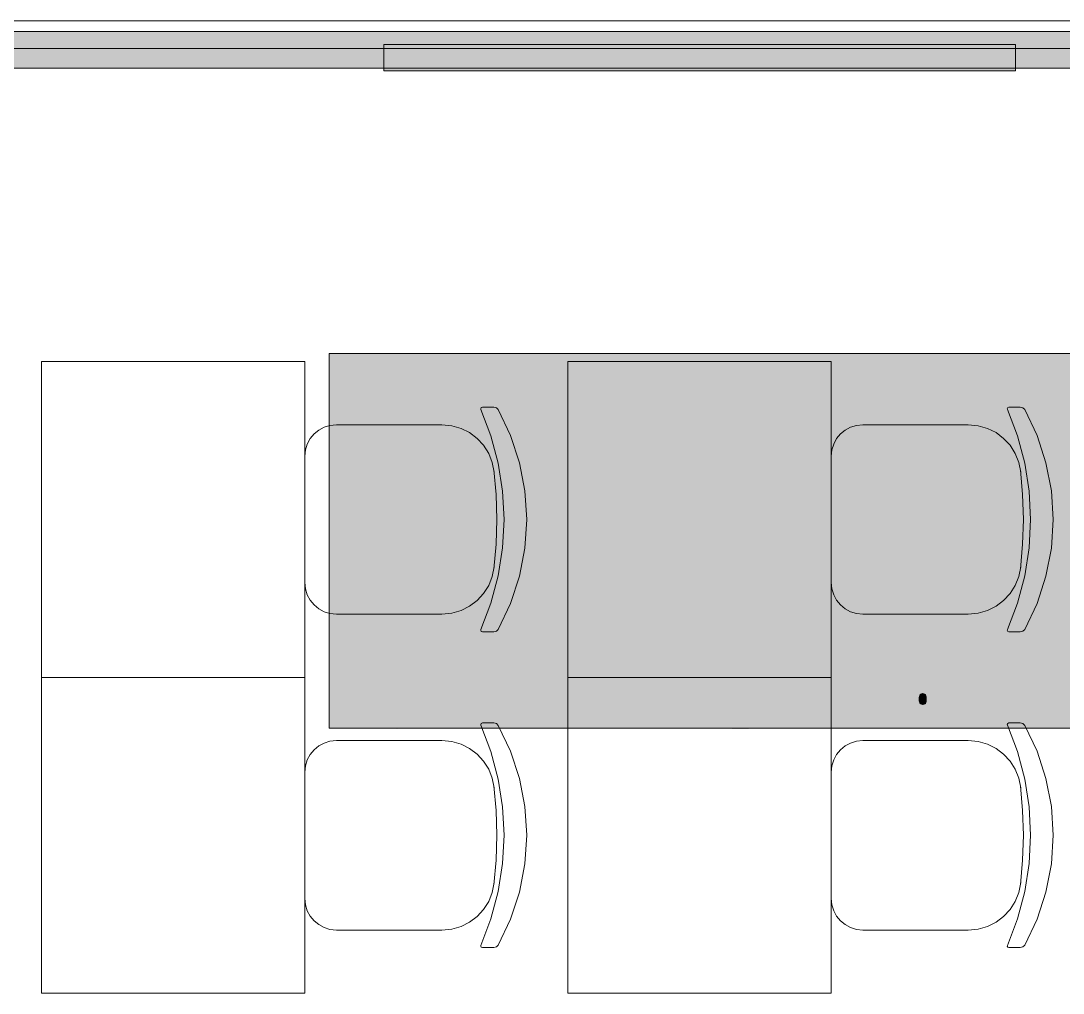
# Model space of a CAD drawing. Header units: millimetres. Extents: x 0 to 1189, y 0 to 841.
# Drawn here: x 498.39 to 518.18, y 352.92 to 371.4 of the extents above; entities that cross this region are included whole.
import ezdxf

# ---------------------------------------------------------------- set-up
doc = ezdxf.new("R2010")
doc.units = ezdxf.units.MM

msp = doc.modelspace()

# ---------------------------------------------------------------- hatches: boundary and pattern name
at = {"true_color": 0xf1d696}
h = msp.add_hatch(color=41, dxfattribs=at)
h.dxf.hatch_style = 2
h.paths.add_polyline_path([(465.358711, 370.498337), (465.358711, 371.198338), (542.546829, 371.198338), (542.546829, 370.498337)])
at = {"true_color": 0x999999}
h = msp.add_hatch(color=253, dxfattribs=at)
h.dxf.hatch_style = 2
h.paths.add_polyline_path([(517.27879, 370.948337), (517.27879, 370.448337), (505.278772, 370.448337), (505.278772, 370.948337)])
at = {"true_color": 0xffffff}
h = msp.add_hatch(color=7, dxfattribs=at)
h.dxf.hatch_style = 2
h.paths.add_polyline_path([(504.24177, 365.075328), (535.785819, 365.075328), (535.785819, 357.957318), (504.24177, 357.957318)])
at = {"true_color": 0x0077b0}
h = msp.add_hatch(color=144, dxfattribs=at)
h.paths.add_polyline_path([(516.623336, 362.099445), (516.623336, 360.888425), (516.593846, 360.731742), (516.504825, 360.600691), (516.374118, 360.513254), (516.219847, 360.484935), (516.016999, 360.484935), (515.860661, 360.513254), (515.732021, 360.600691), (515.643, 360.731742), (515.61351, 360.888425), (515.61351, 361.492557), (515.643, 361.64924), (515.732021, 361.780291), (515.861694, 361.866694), (516.016999, 361.896047), (516.420489, 361.896047), (516.420489, 362.099445), (516.405951, 362.17758), (516.363714, 362.243312), (516.298395, 362.285067), (516.219847, 362.299536), (515.915024, 362.299536), (515.841506, 362.32503), (515.816357, 362.40096), (515.841506, 362.477372), (515.915024, 362.502935), (516.219847, 362.502935), (516.376185, 362.473238), (516.504825, 362.384423), (516.593846, 362.255577)])
h.paths.add_polyline_path([(516.420489, 360.888425), (516.420489, 361.692648), (516.016999, 361.692648), (515.938451, 361.678385), (515.873132, 361.636424), (515.830895, 361.570692), (515.816357, 361.492557), (515.816357, 360.888425), (515.83124, 360.811324), (515.875888, 360.744558), (515.940863, 360.700185), (516.016999, 360.685578), (516.219847, 360.685578), (516.297017, 360.700185), (516.360958, 360.744558), (516.405606, 360.81029)])
h = msp.add_hatch(color=144, dxfattribs=at)
h.paths.add_polyline_path([(505.139621, 360.987093), (505.139621, 361.391133), (505.148656, 361.492772), (505.175932, 361.586195), (505.221709, 361.671659), (505.286244, 361.749423), (505.364008, 361.813959), (505.449473, 361.859735), (505.542895, 361.887012), (505.644534, 361.896047), (505.839595, 361.86008), (506.002824, 361.752179), (506.067359, 361.674372), (506.113136, 361.588606), (506.140412, 361.494366), (506.149447, 361.391133), (506.149447, 360.987093), (506.139982, 360.887047), (506.111758, 360.794443), (506.065034, 360.70928), (506.000068, 360.631559), (505.923509, 360.567023), (505.838217, 360.521247), (505.744967, 360.49397), (505.644534, 360.484935), (505.542895, 360.49397), (505.449473, 360.521247), (505.364008, 360.567023), (505.286244, 360.631559), (505.221709, 360.70928), (505.175932, 360.794443), (505.148656, 360.887047)])
h.paths.add_polyline_path([(505.9466, 360.989849), (505.9466, 361.393889), (505.925103, 361.509369), (505.858957, 361.608312), (505.76146, 361.673976), (505.644534, 361.695404), (505.527607, 361.673976), (505.430111, 361.608312), (505.363965, 361.509369), (505.342468, 361.393889), (505.342468, 360.989849), (505.363965, 360.872302), (505.430111, 360.775426), (505.527607, 360.708384), (505.644534, 360.685578), (505.76146, 360.708384), (505.858957, 360.775426), (505.925103, 360.873335)])
h = msp.add_hatch(color=144, dxfattribs=at)
h.dxf.hatch_style = 2
h.paths.add_polyline_path([(506.655446, 361.896047), (507.563848, 361.896047), (507.719222, 361.866694), (507.849378, 361.780291), (507.938193, 361.64924), (507.967889, 361.492557), (507.967889, 360.583603), (507.942327, 360.508844), (507.865914, 360.484935), (507.789778, 360.508844), (507.764491, 360.583603), (507.764491, 361.492557), (507.750021, 361.570692), (507.708267, 361.636424), (507.642466, 361.679419), (507.563848, 361.692648), (507.361001, 361.692648), (507.361001, 360.583603), (507.335508, 360.508844), (507.259578, 360.484935), (507.185577, 360.508844), (507.160359, 360.583603), (507.160359, 361.692648), (506.756869, 361.692648), (506.756869, 360.583603), (506.731582, 360.508844), (506.655446, 360.484935), (506.579309, 360.508844), (506.554022, 360.583603), (506.554022, 361.797379), (506.579309, 361.871104)])
h = msp.add_hatch(color=144, dxfattribs=at)
h.dxf.hatch_style = 2
h.paths.add_polyline_path([(509.063506, 360.583603), (509.063506, 361.797379), (509.088793, 361.871104), (509.164929, 361.896047), (509.669843, 361.896047), (509.824114, 361.866694), (509.954821, 361.780291), (510.043842, 361.64924), (510.073332, 361.492557), (510.073332, 360.583603), (510.048045, 360.508844), (509.971909, 360.484935), (509.895772, 360.508844), (509.870485, 360.583603), (509.870485, 361.492557), (509.855947, 361.570692), (509.81371, 361.636424), (509.748391, 361.679419), (509.669843, 361.692648), (509.266353, 361.692648), (509.266353, 360.583603), (509.241066, 360.508844), (509.164929, 360.484935), (509.088793, 360.508844)])
h = msp.add_hatch(color=144, dxfattribs=at)
h.paths.add_polyline_path([(510.477907, 360.987093), (510.477907, 361.391133), (510.486942, 361.492772), (510.514219, 361.586195), (510.559995, 361.671659), (510.62453, 361.749423), (510.702295, 361.813959), (510.787759, 361.859735), (510.881181, 361.887012), (510.98282, 361.896047), (511.177882, 361.86008), (511.34111, 361.752179), (511.405646, 361.674372), (511.451422, 361.588606), (511.478699, 361.494366), (511.487734, 361.391133), (511.487734, 360.987093), (511.478268, 360.887047), (511.450044, 360.794443), (511.40332, 360.70928), (511.338354, 360.631559), (511.261796, 360.567023), (511.176504, 360.521247), (511.083254, 360.49397), (510.98282, 360.484935), (510.881181, 360.49397), (510.787759, 360.521247), (510.702295, 360.567023), (510.62453, 360.631559), (510.559995, 360.70928), (510.514219, 360.794443), (510.486942, 360.887047)])
h.paths.add_polyline_path([(511.284886, 360.989849), (511.284886, 361.393889), (511.263389, 361.509369), (511.197243, 361.608312), (511.099747, 361.673976), (510.98282, 361.695404), (510.865894, 361.673976), (510.768398, 361.608312), (510.702252, 361.509369), (510.680754, 361.393889), (510.680754, 360.989849), (510.702252, 360.872302), (510.768398, 360.775426), (510.865894, 360.708384), (510.98282, 360.685578), (511.099747, 360.708384), (511.197243, 360.775426), (511.263389, 360.873335)])
h = msp.add_hatch(color=144, dxfattribs=at)
h.dxf.hatch_style = 2
h.paths.add_polyline_path([(512.397222, 361.896047), (512.800711, 361.896047), (512.876848, 361.871104), (512.902135, 361.797379), (512.902135, 360.583603), (512.876848, 360.508844), (512.800711, 360.484935), (512.724575, 360.508844), (512.699288, 360.583603), (512.699288, 361.692648), (512.467777, 361.692648), (512.086888, 360.552735), (512.052919, 360.501885), (511.993732, 360.484935), (511.917596, 360.510222), (511.892309, 360.586359), (511.897821, 360.617778), (512.295798, 361.814467), (512.335968, 361.876341)])
h = msp.add_hatch(color=144, dxfattribs=at)
h.paths.add_polyline_path([(514.113689, 361.692648), (513.710199, 361.692648), (513.631651, 361.678385), (513.566332, 361.636424), (513.524095, 361.570692), (513.509557, 361.492557), (513.509557, 360.888425), (513.52444, 360.811324), (513.569088, 360.744558), (513.634063, 360.700185), (513.710199, 360.685578), (513.913047, 360.685578), (513.990217, 360.700185), (514.054158, 360.744558), (514.098806, 360.81029), (514.113689, 360.888425)])
h.paths.add_polyline_path([(514.517179, 360.583603), (514.492236, 360.508844), (514.418511, 360.484935), (514.288907, 360.510567), (514.187001, 360.589115), (514.061806, 360.510567), (513.913047, 360.484935), (513.710199, 360.484935), (513.553861, 360.513254), (513.425221, 360.600691), (513.3362, 360.730709), (513.30671, 360.888425), (513.30671, 361.492557), (513.3362, 361.64924), (513.425221, 361.780291), (513.553861, 361.866694), (513.710199, 361.896047), (514.215113, 361.896047), (514.291249, 361.871104), (514.316536, 361.797379), (514.316536, 360.787001), (514.342099, 360.710865), (514.418511, 360.685578), (514.492236, 360.660015)])
h = msp.add_hatch(color=144, dxfattribs=at)
h.paths.add_polyline_path([(517.027911, 360.987093), (517.027911, 361.391133), (517.036946, 361.492772), (517.064222, 361.586195), (517.109999, 361.671659), (517.174534, 361.749423), (517.252299, 361.813959), (517.337763, 361.859735), (517.431185, 361.887012), (517.532824, 361.896047), (517.727886, 361.86008), (517.891114, 361.752179), (517.955649, 361.674372), (518.001426, 361.588606), (518.028703, 361.494366), (518.037737, 361.391133), (518.037737, 360.987093), (518.028272, 360.887047), (518.000048, 360.794443), (517.953324, 360.70928), (517.888358, 360.631559), (517.811799, 360.567023), (517.726508, 360.521247), (517.633257, 360.49397), (517.532824, 360.484935), (517.431185, 360.49397), (517.337763, 360.521247), (517.252299, 360.567023), (517.174534, 360.631559), (517.109999, 360.70928), (517.064222, 360.794443), (517.036946, 360.887047)])
h.paths.add_polyline_path([(517.83489, 360.989849), (517.83489, 361.393889), (517.813393, 361.509369), (517.747247, 361.608312), (517.649751, 361.673976), (517.532824, 361.695404), (517.415898, 361.673976), (517.318402, 361.608312), (517.252256, 361.509369), (517.230758, 361.393889), (517.230758, 360.989849), (517.252256, 360.872302), (517.318402, 360.775426), (517.415898, 360.708384), (517.532824, 360.685578), (517.649751, 360.708384), (517.747247, 360.775426), (517.813393, 360.873335)])
h = msp.add_hatch(color=144, dxfattribs=at)
h.paths.add_polyline_path([(507.729101, 359.384485), (507.820947, 359.439606), (507.904938, 359.458348), (507.950482, 359.472197), (507.991479, 359.511264), (508.021934, 359.560874), (508.031718, 359.610483), (508.020625, 359.669463), (507.987621, 359.718521), (507.938356, 359.750905), (507.879582, 359.760965), (507.820809, 359.750078), (507.771544, 359.718521), (507.739987, 359.669463), (507.729101, 359.610483)])
h.paths.add_polyline_path([(508.106132, 359.428582), (508.19977, 359.371462), (508.27315, 359.289124), (508.318832, 359.189355), (508.334335, 359.081316), (508.334335, 358.777045), (508.306085, 358.631456), (508.222438, 358.510257), (508.100826, 358.427231), (507.95565, 358.400014), (507.809371, 358.427231), (507.686657, 358.510257), (507.604112, 358.632283), (507.576965, 358.777045), (507.576965, 359.610483), (507.599014, 359.728236), (507.665711, 359.826559), (507.762931, 359.891603), (507.879582, 359.913651), (507.996853, 359.891327), (508.095108, 359.824355), (508.160151, 359.727961), (508.1822, 359.610483), (508.163183, 359.50775)])
h.paths.add_polyline_path([(508.1822, 358.778699), (508.1822, 359.081316), (508.165939, 359.168408), (508.116605, 359.242271), (508.043155, 359.291812), (507.95565, 359.307866), (507.868145, 359.291812), (507.794695, 359.242271), (507.745361, 359.168408), (507.729101, 359.081316), (507.729101, 358.778699), (507.745361, 358.690436), (507.794695, 358.618295), (507.868145, 358.567653), (507.95565, 358.550496), (508.043155, 358.567653), (508.116605, 358.618295), (508.165939, 358.691263)])
h = msp.add_hatch(color=144, dxfattribs=at)
h.dxf.hatch_style = 2
h.paths.add_polyline_path([(504.394486, 358.473877), (504.394486, 359.384485), (504.413503, 359.439606), (504.470554, 359.458348), (504.849239, 359.458348), (504.965063, 359.436368), (505.063111, 359.371807), (505.129808, 359.27307), (505.151856, 359.15573), (505.151856, 358.473877), (505.132839, 358.417929), (505.075789, 358.400014), (505.018738, 358.417929), (504.999721, 358.473877), (504.999721, 359.15573), (504.988834, 359.214504), (504.957277, 359.263769), (504.908012, 359.295946), (504.849239, 359.306212), (504.546622, 359.306212), (504.546622, 358.473877), (504.527605, 358.417929), (504.470554, 358.400014), (504.413503, 358.417929)])
h = msp.add_hatch(color=144, dxfattribs=at)
h.paths.add_polyline_path([(505.455313, 359.384485), (505.47433, 359.439606), (505.53138, 359.458348), (505.910065, 359.458348), (506.027336, 359.436368), (506.123937, 359.371807), (506.190634, 359.27307), (506.212682, 359.15573), (506.212682, 358.702631), (506.190634, 358.585291), (506.123937, 358.486555), (506.027336, 358.421167), (505.910065, 358.400014), (505.607448, 358.400014), (505.607448, 358.019124), (505.588431, 357.963521), (505.53138, 357.94471), (505.47433, 357.963521), (505.455313, 358.019124)])
h.paths.add_polyline_path([(505.607448, 359.306212), (505.607448, 358.550496), (505.910065, 358.550496), (505.967736, 358.561589), (506.015899, 358.594593), (506.049385, 358.643858), (506.060547, 358.702631), (506.060547, 359.15573), (506.049661, 359.214504), (506.018103, 359.263769), (505.968839, 359.295946), (505.910065, 359.306212)])
h = msp.add_hatch(color=144, dxfattribs=at)
h.dxf.hatch_style = 2
h.paths.add_polyline_path([(507.273509, 359.384485), (507.273509, 358.473877), (507.254492, 358.417929), (507.197441, 358.400014), (506.818756, 358.400014), (506.701485, 358.421167), (506.604885, 358.486555), (506.538188, 358.584465), (506.516139, 358.702631), (506.516139, 359.384485), (506.535156, 359.439606), (506.592207, 359.458348), (506.649257, 359.439606), (506.668274, 359.384485), (506.668274, 358.702631), (506.679436, 358.644685), (506.712923, 358.594593), (506.761912, 358.561589), (506.818756, 358.550496), (507.121373, 358.550496), (507.121373, 359.384485), (507.14039, 359.439606), (507.197441, 359.458348), (507.254492, 359.439606)])
h = msp.add_hatch(color=144, dxfattribs=at)
h.paths.add_polyline_path([(508.906233, 358.855318), (508.800538, 358.887357), (508.713859, 358.954537), (508.656808, 359.047279), (508.637791, 359.15573), (508.65984, 359.27307), (508.726537, 359.371807), (508.823138, 359.436368), (508.940409, 359.458348), (509.319093, 359.458348), (509.376144, 359.439606), (509.395161, 359.384485), (509.395161, 358.473877), (509.376144, 358.417929), (509.319093, 358.400014), (509.262043, 358.417929), (509.243026, 358.473877), (509.243026, 358.853113), (509.090339, 358.853113), (508.775044, 358.42978), (508.747759, 358.406836), (508.713859, 358.400014), (508.656808, 358.417929), (508.637791, 358.473877), (508.652674, 358.52073)])
h.paths.add_polyline_path([(508.789927, 359.15573), (508.801089, 359.097784), (508.834575, 359.047692), (508.883564, 359.014206), (508.940409, 359.003044), (509.243026, 359.003044), (509.243026, 359.306212), (508.940409, 359.306212), (508.881635, 359.295326), (508.83237, 359.263769), (508.800813, 359.214504)])
h = msp.add_hatch(color=144, dxfattribs=at)
h.dxf.hatch_style = 2
h.paths.add_polyline_path([(510.227784, 358.702631), (510.218, 358.765814), (510.187546, 358.812874), (510.098249, 358.853113), (510.001235, 358.853113), (509.948318, 358.876264), (509.925167, 358.929181), (509.948318, 358.984302), (510.022181, 359.007453), (510.045332, 359.007453), (510.070688, 359.005249), (510.138005, 359.016411), (510.187546, 359.049897), (510.218, 359.097233), (510.227784, 359.15573), (510.217725, 359.214504), (510.185341, 359.263769), (510.136076, 359.295946), (510.077302, 359.306212), (510.001235, 359.306212), (509.931024, 359.296428), (509.846343, 359.267627), (509.777097, 359.239102), (509.755393, 359.229593), (509.715154, 359.257154), (509.698618, 359.310071), (509.729899, 359.36719), (509.823192, 359.418109), (509.918621, 359.448564), (510.001235, 359.458348), (510.077302, 359.458348), (510.194849, 359.436368), (510.293379, 359.371807), (510.35794, 359.27307), (510.37992, 359.15573), (510.354357, 359.019511), (510.276291, 358.929181), (510.354357, 358.838851), (510.37992, 358.702631), (510.35794, 358.585291), (510.293379, 358.486555), (510.194849, 358.421167), (510.077302, 358.400014), (510.001235, 358.400014), (509.916692, 358.409523), (509.820987, 358.438048), (509.729003, 358.489242), (509.698618, 358.548291), (509.715154, 358.601208), (509.757598, 358.628769), (509.781782, 358.61926), (509.848548, 358.590735), (509.931299, 358.56028), (510.001235, 358.550496), (510.077302, 358.550496), (510.136076, 358.561589), (510.185341, 358.594593), (510.216898, 358.643858)])
h = msp.add_hatch(color=144, dxfattribs=at)
h.dxf.hatch_style = 2
h.paths.add_polyline_path([(510.835344, 358.961151), (511.311594, 359.437401), (511.36451, 359.458348), (511.421561, 359.439606), (511.440578, 359.384485), (511.417427, 359.331568), (511.085044, 358.99698), (511.425695, 358.518526), (511.440578, 358.473877), (511.421561, 358.417929), (511.36451, 358.400014), (511.301121, 358.431985), (510.975352, 358.888942), (510.835344, 358.74728), (510.835344, 358.473877), (510.816327, 358.417929), (510.759276, 358.400014), (510.702225, 358.417929), (510.683208, 358.473877), (510.683208, 359.384485), (510.702225, 359.439606), (510.759276, 359.458348), (510.816327, 359.439606), (510.835344, 359.384485)])
h = msp.add_hatch(color=144, dxfattribs=at)
h.dxf.hatch_style = 2
h.paths.add_polyline_path([(512.349269, 358.245674), (512.349269, 358.400014), (512.046652, 358.400014), (511.929381, 358.421167), (511.83278, 358.486555), (511.766083, 358.585291), (511.744035, 358.702631), (511.744035, 359.384485), (511.763052, 359.439606), (511.820102, 359.458348), (511.877153, 359.439606), (511.89617, 359.384485), (511.89617, 358.702631), (511.907332, 358.644685), (511.940818, 358.594593), (511.989808, 358.561589), (512.046652, 358.550496), (512.349269, 358.550496), (512.349269, 359.384485), (512.368286, 359.439606), (512.425337, 359.458348), (512.482387, 359.439606), (512.501404, 359.384485), (512.501404, 358.247879), (512.479631, 358.130125), (512.414864, 358.031802), (512.318263, 357.966759), (512.200992, 357.94471), (511.89617, 357.94471), (511.839119, 357.963796), (511.820102, 358.021329), (511.843253, 358.074246), (511.89617, 358.097397), (512.198787, 358.097397), (512.257561, 358.107457), (512.306825, 358.139841), (512.338382, 358.187176)])
h = msp.add_hatch(color=144, dxfattribs=at)
h.dxf.hatch_style = 2
h.paths.add_polyline_path([(513.474036, 359.15573), (513.474036, 358.702631), (513.485198, 358.644685), (513.518684, 358.594593), (513.567673, 358.561589), (513.624517, 358.550496), (513.851067, 358.550496), (513.908118, 358.53141), (513.927135, 358.473877), (513.908118, 358.417929), (513.851067, 358.400014), (513.624517, 358.400014), (513.507246, 358.421167), (513.410646, 358.486555), (513.343949, 358.584465), (513.3219, 358.702631), (513.3219, 359.15573), (513.343949, 359.27307), (513.410646, 359.371807), (513.507246, 359.436368), (513.624517, 359.458348), (513.851067, 359.458348), (513.908118, 359.439331), (513.927135, 359.38228), (513.908118, 359.325229), (513.851067, 359.306212), (513.624517, 359.306212), (513.565744, 359.295326), (513.516479, 359.263769), (513.484922, 359.214504)])
h = msp.add_hatch(color=144, dxfattribs=at)
h.dxf.hatch_style = 2
h.paths.add_polyline_path([(514.685008, 358.777045), (514.382391, 359.166203), (514.382391, 358.473877), (514.363374, 358.417929), (514.306323, 358.400014), (514.249272, 358.417929), (514.230255, 358.473877), (514.230255, 359.384485), (514.249272, 359.439606), (514.306323, 359.458348), (514.344357, 359.446979), (514.382391, 359.412045), (514.685008, 359.022336), (514.987625, 359.412045), (515.025935, 359.446979), (515.064244, 359.458348), (515.119366, 359.439606), (515.138107, 359.384485), (515.138107, 358.473877), (515.119366, 358.417929), (515.064244, 358.400014), (515.006711, 358.417929), (514.987625, 358.473877), (514.987625, 359.166203)])
h = msp.add_hatch(color=144, dxfattribs=at)
h.dxf.hatch_style = 2
h.paths.add_polyline_path([(516.568447, 359.15573), (516.568447, 358.702631), (516.579609, 358.644685), (516.613095, 358.594593), (516.662084, 358.561589), (516.718928, 358.550496), (516.945478, 358.550496), (517.002529, 358.53141), (517.021546, 358.473877), (517.002529, 358.417929), (516.945478, 358.400014), (516.718928, 358.400014), (516.601657, 358.421167), (516.505057, 358.486555), (516.43836, 358.584465), (516.416311, 358.702631), (516.416311, 359.15573), (516.43836, 359.27307), (516.505057, 359.371807), (516.601657, 359.436368), (516.718928, 359.458348), (516.945478, 359.458348), (517.002529, 359.439331), (517.021546, 359.38228), (517.002529, 359.325229), (516.945478, 359.306212), (516.718928, 359.306212), (516.660155, 359.295326), (516.61089, 359.263769), (516.579333, 359.214504)])
h = msp.add_hatch(color=144, dxfattribs=at)
h.dxf.hatch_style = 2
h.paths.add_polyline_path([(517.794302, 358.929181), (518.069358, 358.516321), (518.082036, 358.473877), (518.063019, 358.417929), (518.005969, 358.400014), (517.942579, 358.431985), (517.703351, 358.791377), (517.464124, 358.431985), (517.400734, 358.400014), (517.347818, 358.42096), (517.324667, 358.473877), (517.337344, 358.516321), (517.612401, 358.929181), (517.337344, 359.339836), (517.324667, 359.384485), (517.343683, 359.439606), (517.400734, 359.458348), (517.464124, 359.426377), (517.703351, 359.066985), (517.942579, 359.426377), (518.005969, 359.458348), (518.063019, 359.440433), (518.082036, 359.384485), (518.069358, 359.339836)])
h = msp.add_hatch(color=144, dxfattribs=at)
h.dxf.hatch_style = 2
h.paths.add_polyline_path([(515.441435, 358.550496), (515.460452, 358.607547), (515.517503, 358.626564), (515.574553, 358.607547), (515.59357, 358.550496), (515.59357, 358.473877), (515.574553, 358.417929), (515.517503, 358.400014), (515.460452, 358.417929), (515.441435, 358.473877)])

# ---------------------------------------------------------------- linework, layer by layer
at = {"color": 7, "lineweight": 0}
for points in [[(557.316851, 371.398338), (486.516743, 371.398338)], [(542.546829, 371.198338), (464.65871, 371.198338)], [(486.516743, 371.198338), (547.676837, 371.198338)], [(202.529309, 370.871337), (863.72632, 370.871337)], [(465.358711, 370.498337), (541.846828, 370.498337)]]:
    msp.add_lwpolyline(points, dxfattribs=at)
at = {"color": 253, "lineweight": 0, "true_color": 0x999999}
for points in [[(505.278772, 370.448337), (505.278772, 370.948337)], [(505.278772, 370.948337), (517.27879, 370.948337)], [(517.27879, 370.948337), (517.27879, 370.448337)], [(517.27879, 370.448337), (505.278772, 370.448337)], [(498.778762, 358.924319), (498.778762, 364.924328)], [(498.778762, 364.924328), (503.77877, 364.924328)], [(503.77877, 364.924328), (503.77877, 358.924319)], [(508.778777, 358.924319), (508.778777, 364.924328)], [(508.778777, 364.924328), (513.778785, 364.924328)], [(513.778785, 364.924328), (513.778785, 358.924319)], [(507.125775, 364.016327), (507.122775, 364.029327), (507.1314, 364.050702), (507.152775, 364.059327)], [(507.125775, 364.016327), (507.122775, 364.029327), (507.1314, 364.050702), (507.152775, 364.059327)], [(507.125775, 364.016327), (507.316134, 363.512685), (507.45315, 362.9932), (507.535979, 362.462278), (507.563775, 361.924324), (507.535979, 361.38651), (507.45315, 360.855822), (507.316134, 360.336384), (507.125775, 359.83232)], [(507.125775, 364.016327), (507.316134, 363.512685), (507.45315, 362.9932), (507.535979, 362.462278), (507.563775, 361.924324), (507.535979, 361.38651), (507.45315, 360.855822), (507.316134, 360.336384), (507.125775, 359.83232)], [(507.368775, 364.059327), (507.152775, 364.059327)], [(507.368775, 364.059327), (507.152775, 364.059327)], [(507.368775, 364.059327), (507.41765, 364.046702), (507.453775, 364.012327)], [(507.368775, 364.059327), (507.41765, 364.046702), (507.453775, 364.012327)], [(507.453775, 364.012327), (507.687494, 363.519295), (507.856526, 363.002825), (507.959182, 362.469106), (507.993776, 361.924324), (507.959182, 361.379963), (507.856526, 360.846197), (507.687494, 360.329493), (507.453775, 359.83632)], [(507.453775, 364.012327), (507.687494, 363.519295), (507.856526, 363.002825), (507.959182, 362.469106), (507.993776, 361.924324), (507.959182, 361.379963), (507.856526, 360.846197), (507.687494, 360.329493), (507.453775, 359.83632)], [(517.12579, 364.016327), (517.12279, 364.029327), (517.131415, 364.050702), (517.15279, 364.059327)], [(517.12579, 364.016327), (517.12279, 364.029327), (517.131415, 364.050702), (517.15279, 364.059327)], [(517.12579, 364.016327), (517.31615, 363.512685), (517.453166, 362.9932), (517.535994, 362.462278), (517.563791, 361.924324), (517.535994, 361.38651), (517.453166, 360.855822), (517.31615, 360.336384), (517.12579, 359.83232)], [(517.12579, 364.016327), (517.31615, 363.512685), (517.453166, 362.9932), (517.535994, 362.462278), (517.563791, 361.924324), (517.535994, 361.38651), (517.453166, 360.855822), (517.31615, 360.336384), (517.12579, 359.83232)], [(517.36879, 364.059327), (517.15279, 364.059327)], [(517.36879, 364.059327), (517.15279, 364.059327)], [(517.36879, 364.059327), (517.417665, 364.046702), (517.453791, 364.012327)], [(517.36879, 364.059327), (517.417665, 364.046702), (517.453791, 364.012327)], [(517.453791, 364.012327), (517.68751, 363.519295), (517.856541, 363.002825), (517.959198, 362.469106), (517.993791, 361.924324), (517.959198, 361.379963), (517.856541, 360.846197), (517.68751, 360.329493), (517.453791, 359.83632)], [(517.453791, 364.012327), (517.68751, 363.519295), (517.856541, 363.002825), (517.959198, 362.469106), (517.993791, 361.924324), (517.959198, 361.379963), (517.856541, 360.846197), (517.68751, 360.329493), (517.453791, 359.83632)], [(503.77877, 363.124325), (503.790975, 363.245427), (503.825973, 363.358138), (503.881338, 363.460068), (503.954645, 363.548826), (504.043467, 363.622022), (504.14538, 363.677264), (504.257956, 363.712162), (504.378771, 363.724326)], [(503.77877, 363.124325), (503.790975, 363.245427), (503.825973, 363.358138), (503.881338, 363.460068), (503.954645, 363.548826), (504.043467, 363.622022), (504.14538, 363.677264), (504.257956, 363.712162), (504.378771, 363.724326)], [(504.378771, 363.724326), (506.381774, 363.724326)], [(504.378771, 363.724326), (506.381774, 363.724326)], [(506.381774, 363.724326), (506.57001, 363.706613), (506.746915, 363.655561), (506.90903, 363.574297), (507.0529, 363.465951), (507.175066, 363.333652), (507.272072, 363.180529), (507.340461, 363.00971), (507.376775, 362.824325)], [(506.381774, 363.724326), (506.57001, 363.706613), (506.746915, 363.655561), (506.90903, 363.574297), (507.0529, 363.465951), (507.175066, 363.333652), (507.272072, 363.180529), (507.340461, 363.00971), (507.376775, 362.824325)], [(513.778785, 363.124325), (513.79099, 363.245427), (513.825988, 363.358138), (513.881353, 363.460068), (513.95466, 363.548826), (514.043483, 363.622022), (514.145395, 363.677264), (514.257971, 363.712162), (514.378786, 363.724326)], [(513.778785, 363.124325), (513.79099, 363.245427), (513.825988, 363.358138), (513.881353, 363.460068), (513.95466, 363.548826), (514.043483, 363.622022), (514.145395, 363.677264), (514.257971, 363.712162), (514.378786, 363.724326)], [(514.378786, 363.724326), (516.381789, 363.724326)], [(514.378786, 363.724326), (516.381789, 363.724326)], [(516.381789, 363.724326), (516.570026, 363.706613), (516.74693, 363.655561), (516.909046, 363.574297), (517.052915, 363.465951), (517.175081, 363.333652), (517.272087, 363.180529), (517.340476, 363.00971), (517.37679, 362.824325)], [(516.381789, 363.724326), (516.570026, 363.706613), (516.74693, 363.655561), (516.909046, 363.574297), (517.052915, 363.465951), (517.175081, 363.333652), (517.272087, 363.180529), (517.340476, 363.00971), (517.37679, 362.824325)], [(503.77877, 360.723322), (503.77877, 363.124325)], [(503.77877, 360.723322), (503.77877, 363.124325)], [(513.778785, 360.723322), (513.778785, 363.124325)], [(513.778785, 360.723322), (513.778785, 363.124325)], [(507.371775, 362.865325), (507.41365, 362.395949), (507.427775, 361.924324), (507.41365, 361.453073), (507.371775, 360.983322)], [(507.371775, 362.865325), (507.41365, 362.395949), (507.427775, 361.924324), (507.41365, 361.453073), (507.371775, 360.983322)], [(517.37179, 362.865325), (517.413665, 362.395949), (517.427791, 361.924324), (517.413665, 361.453073), (517.37179, 360.983322)], [(517.37179, 362.865325), (517.413665, 362.395949), (517.427791, 361.924324), (517.413665, 361.453073), (517.37179, 360.983322)], [(507.376775, 361.024322), (507.340461, 360.838937), (507.272072, 360.668119), (507.175066, 360.514995), (507.0529, 360.382696), (506.90903, 360.27435), (506.746915, 360.193087), (506.57001, 360.142034), (506.381774, 360.124321)], [(507.376775, 361.024322), (507.340461, 360.838937), (507.272072, 360.668119), (507.175066, 360.514995), (507.0529, 360.382696), (506.90903, 360.27435), (506.746915, 360.193087), (506.57001, 360.142034), (506.381774, 360.124321)], [(517.37679, 361.024322), (517.340476, 360.838937), (517.272087, 360.668119), (517.175081, 360.514995), (517.052915, 360.382696), (516.909046, 360.27435), (516.74693, 360.193087), (516.570026, 360.142034), (516.381789, 360.124321)], [(517.37679, 361.024322), (517.340476, 360.838937), (517.272087, 360.668119), (517.175081, 360.514995), (517.052915, 360.382696), (516.909046, 360.27435), (516.74693, 360.193087), (516.570026, 360.142034), (516.381789, 360.124321)], [(504.378771, 360.124321), (504.257956, 360.136526), (504.14538, 360.171524), (504.043467, 360.226889), (503.954645, 360.300196), (503.881338, 360.389019), (503.825973, 360.490931), (503.790975, 360.603507), (503.77877, 360.724322)], [(504.378771, 360.124321), (504.257956, 360.136526), (504.14538, 360.171524), (504.043467, 360.226889), (503.954645, 360.300196), (503.881338, 360.389019), (503.825973, 360.490931), (503.790975, 360.603507), (503.77877, 360.724322)], [(514.378786, 360.124321), (514.257971, 360.136526), (514.145395, 360.171524), (514.043483, 360.226889), (513.95466, 360.300196), (513.881353, 360.389019), (513.825988, 360.490931), (513.79099, 360.603507), (513.778785, 360.724322)], [(514.378786, 360.124321), (514.257971, 360.136526), (514.145395, 360.171524), (514.043483, 360.226889), (513.95466, 360.300196), (513.881353, 360.389019), (513.825988, 360.490931), (513.79099, 360.603507), (513.778785, 360.724322)], [(504.378771, 360.124321), (506.381774, 360.124321)], [(504.378771, 360.124321), (506.381774, 360.124321)], [(514.378786, 360.124321), (516.381789, 360.124321)], [(514.378786, 360.124321), (516.381789, 360.124321)], [(507.152775, 359.78932), (507.1314, 359.79832), (507.122775, 359.81932), (507.125775, 359.83232)], [(507.152775, 359.78932), (507.1314, 359.79832), (507.122775, 359.81932), (507.125775, 359.83232)], [(507.368775, 359.78932), (507.152775, 359.78932)], [(507.368775, 359.78932), (507.152775, 359.78932)], [(507.453775, 359.83632), (507.41765, 359.801945), (507.368775, 359.78932)], [(507.453775, 359.83632), (507.41765, 359.801945), (507.368775, 359.78932)], [(517.15279, 359.78932), (517.131415, 359.79832), (517.12279, 359.81932), (517.12579, 359.83232)], [(517.15279, 359.78932), (517.131415, 359.79832), (517.12279, 359.81932), (517.12579, 359.83232)], [(517.36879, 359.78932), (517.15279, 359.78932)], [(517.36879, 359.78932), (517.15279, 359.78932)], [(517.453791, 359.83632), (517.417665, 359.801945), (517.36879, 359.78932)], [(517.453791, 359.83632), (517.417665, 359.801945), (517.36879, 359.78932)], [(498.778762, 352.92431), (498.778762, 358.924319)], [(498.778762, 358.924319), (503.77877, 358.924319)], [(503.77877, 358.924319), (498.778762, 358.924319)], [(503.77877, 358.924319), (503.77877, 352.92431)], [(508.778777, 352.92431), (508.778777, 358.924319)], [(508.778777, 358.924319), (513.778785, 358.924319)], [(513.778785, 358.924319), (508.778777, 358.924319)], [(513.778785, 358.924319), (513.778785, 352.92431)], [(507.125775, 358.016318), (507.122775, 358.029318), (507.1314, 358.050693), (507.152775, 358.059318)], [(507.125775, 358.016318), (507.122775, 358.029318), (507.1314, 358.050693), (507.152775, 358.059318)], [(507.125775, 358.016318), (507.316134, 357.512676), (507.45315, 356.993191), (507.535979, 356.462268), (507.563775, 355.924314), (507.535979, 355.386501), (507.45315, 354.855813), (507.316134, 354.336375), (507.125775, 353.832311)], [(507.125775, 358.016318), (507.316134, 357.512676), (507.45315, 356.993191), (507.535979, 356.462268), (507.563775, 355.924314), (507.535979, 355.386501), (507.45315, 354.855813), (507.316134, 354.336375), (507.125775, 353.832311)], [(507.368775, 358.059318), (507.152775, 358.059318)], [(507.368775, 358.059318), (507.152775, 358.059318)], [(507.368775, 358.059318), (507.41765, 358.046693), (507.453775, 358.012318)], [(507.368775, 358.059318), (507.41765, 358.046693), (507.453775, 358.012318)], [(507.453775, 358.012318), (507.687494, 357.519286), (507.856526, 357.002816), (507.959182, 356.469097), (507.993776, 355.924314), (507.959182, 355.379954), (507.856526, 354.846188), (507.687494, 354.329484), (507.453775, 353.836311)], [(507.453775, 358.012318), (507.687494, 357.519286), (507.856526, 357.002816), (507.959182, 356.469097), (507.993776, 355.924314), (507.959182, 355.379954), (507.856526, 354.846188), (507.687494, 354.329484), (507.453775, 353.836311)], [(517.12579, 358.016318), (517.12279, 358.029318), (517.131415, 358.050693), (517.15279, 358.059318)], [(517.12579, 358.016318), (517.12279, 358.029318), (517.131415, 358.050693), (517.15279, 358.059318)], [(517.12579, 358.016318), (517.31615, 357.512676), (517.453166, 356.993191), (517.535994, 356.462268), (517.563791, 355.924314), (517.535994, 355.386501), (517.453166, 354.855813), (517.31615, 354.336375), (517.12579, 353.832311)], [(517.12579, 358.016318), (517.31615, 357.512676), (517.453166, 356.993191), (517.535994, 356.462268), (517.563791, 355.924314), (517.535994, 355.386501), (517.453166, 354.855813), (517.31615, 354.336375), (517.12579, 353.832311)], [(517.36879, 358.059318), (517.15279, 358.059318)], [(517.36879, 358.059318), (517.15279, 358.059318)], [(517.36879, 358.059318), (517.417665, 358.046693), (517.453791, 358.012318)], [(517.36879, 358.059318), (517.417665, 358.046693), (517.453791, 358.012318)], [(517.453791, 358.012318), (517.68751, 357.519286), (517.856541, 357.002816), (517.959198, 356.469097), (517.993791, 355.924314), (517.959198, 355.379954), (517.856541, 354.846188), (517.68751, 354.329484), (517.453791, 353.836311)], [(517.453791, 358.012318), (517.68751, 357.519286), (517.856541, 357.002816), (517.959198, 356.469097), (517.993791, 355.924314), (517.959198, 355.379954), (517.856541, 354.846188), (517.68751, 354.329484), (517.453791, 353.836311)], [(503.77877, 357.124316), (503.790975, 357.245418), (503.825973, 357.358129), (503.881338, 357.460059), (503.954645, 357.548817), (504.043467, 357.622012), (504.14538, 357.677255), (504.257956, 357.712153), (504.378771, 357.724317)], [(503.77877, 357.124316), (503.790975, 357.245418), (503.825973, 357.358129), (503.881338, 357.460059), (503.954645, 357.548817), (504.043467, 357.622012), (504.14538, 357.677255), (504.257956, 357.712153), (504.378771, 357.724317)], [(504.378771, 357.724317), (506.381774, 357.724317)], [(504.378771, 357.724317), (506.381774, 357.724317)], [(506.381774, 357.724317), (506.57001, 357.706604), (506.746915, 357.655551), (506.90903, 357.574288), (507.0529, 357.465942), (507.175066, 357.333643), (507.272072, 357.18052), (507.340461, 357.009701), (507.376775, 356.824316)], [(506.381774, 357.724317), (506.57001, 357.706604), (506.746915, 357.655551), (506.90903, 357.574288), (507.0529, 357.465942), (507.175066, 357.333643), (507.272072, 357.18052), (507.340461, 357.009701), (507.376775, 356.824316)], [(513.778785, 357.124316), (513.79099, 357.245418), (513.825988, 357.358129), (513.881353, 357.460059), (513.95466, 357.548817), (514.043483, 357.622012), (514.145395, 357.677255), (514.257971, 357.712153), (514.378786, 357.724317)], [(513.778785, 357.124316), (513.79099, 357.245418), (513.825988, 357.358129), (513.881353, 357.460059), (513.95466, 357.548817), (514.043483, 357.622012), (514.145395, 357.677255), (514.257971, 357.712153), (514.378786, 357.724317)], [(514.378786, 357.724317), (516.381789, 357.724317)], [(514.378786, 357.724317), (516.381789, 357.724317)], [(516.381789, 357.724317), (516.570026, 357.706604), (516.74693, 357.655551), (516.909046, 357.574288), (517.052915, 357.465942), (517.175081, 357.333643), (517.272087, 357.18052), (517.340476, 357.009701), (517.37679, 356.824316)], [(516.381789, 357.724317), (516.570026, 357.706604), (516.74693, 357.655551), (516.909046, 357.574288), (517.052915, 357.465942), (517.175081, 357.333643), (517.272087, 357.18052), (517.340476, 357.009701), (517.37679, 356.824316)], [(503.77877, 354.723313), (503.77877, 357.124316)], [(503.77877, 354.723313), (503.77877, 357.124316)], [(513.778785, 354.723313), (513.778785, 357.124316)], [(513.778785, 354.723313), (513.778785, 357.124316)], [(507.371775, 356.865316), (507.41365, 356.39594), (507.427775, 355.924314), (507.41365, 355.453064), (507.371775, 354.983313)], [(507.371775, 356.865316), (507.41365, 356.39594), (507.427775, 355.924314), (507.41365, 355.453064), (507.371775, 354.983313)], [(517.37179, 356.865316), (517.413665, 356.39594), (517.427791, 355.924314), (517.413665, 355.453064), (517.37179, 354.983313)], [(517.37179, 356.865316), (517.413665, 356.39594), (517.427791, 355.924314), (517.413665, 355.453064), (517.37179, 354.983313)], [(507.376775, 355.024313), (507.340461, 354.838928), (507.272072, 354.668109), (507.175066, 354.514986), (507.0529, 354.382687), (506.90903, 354.274341), (506.746915, 354.193077), (506.57001, 354.142025), (506.381774, 354.124312)], [(507.376775, 355.024313), (507.340461, 354.838928), (507.272072, 354.668109), (507.175066, 354.514986), (507.0529, 354.382687), (506.90903, 354.274341), (506.746915, 354.193077), (506.57001, 354.142025), (506.381774, 354.124312)], [(517.37679, 355.024313), (517.340476, 354.838928), (517.272087, 354.668109), (517.175081, 354.514986), (517.052915, 354.382687), (516.909046, 354.274341), (516.74693, 354.193077), (516.570026, 354.142025), (516.381789, 354.124312)], [(517.37679, 355.024313), (517.340476, 354.838928), (517.272087, 354.668109), (517.175081, 354.514986), (517.052915, 354.382687), (516.909046, 354.274341), (516.74693, 354.193077), (516.570026, 354.142025), (516.381789, 354.124312)], [(504.378771, 354.124312), (504.257956, 354.136517), (504.14538, 354.171515), (504.043467, 354.22688), (503.954645, 354.300187), (503.881338, 354.389009), (503.825973, 354.490922), (503.790975, 354.603498), (503.77877, 354.724313)], [(504.378771, 354.124312), (504.257956, 354.136517), (504.14538, 354.171515), (504.043467, 354.22688), (503.954645, 354.300187), (503.881338, 354.389009), (503.825973, 354.490922), (503.790975, 354.603498), (503.77877, 354.724313)], [(514.378786, 354.124312), (514.257971, 354.136517), (514.145395, 354.171515), (514.043483, 354.22688), (513.95466, 354.300187), (513.881353, 354.389009), (513.825988, 354.490922), (513.79099, 354.603498), (513.778785, 354.724313)], [(514.378786, 354.124312), (514.257971, 354.136517), (514.145395, 354.171515), (514.043483, 354.22688), (513.95466, 354.300187), (513.881353, 354.389009), (513.825988, 354.490922), (513.79099, 354.603498), (513.778785, 354.724313)], [(504.378771, 354.124312), (506.381774, 354.124312)], [(504.378771, 354.124312), (506.381774, 354.124312)], [(514.378786, 354.124312), (516.381789, 354.124312)], [(514.378786, 354.124312), (516.381789, 354.124312)], [(507.152775, 353.789311), (507.1314, 353.798311), (507.122775, 353.819311), (507.125775, 353.832311)], [(507.152775, 353.789311), (507.1314, 353.798311), (507.122775, 353.819311), (507.125775, 353.832311)], [(507.368775, 353.789311), (507.152775, 353.789311)], [(507.368775, 353.789311), (507.152775, 353.789311)], [(507.453775, 353.836311), (507.41765, 353.801936), (507.368775, 353.789311)], [(507.453775, 353.836311), (507.41765, 353.801936), (507.368775, 353.789311)], [(517.15279, 353.789311), (517.131415, 353.798311), (517.12279, 353.819311), (517.12579, 353.832311)], [(517.15279, 353.789311), (517.131415, 353.798311), (517.12279, 353.819311), (517.12579, 353.832311)], [(517.36879, 353.789311), (517.15279, 353.789311)], [(517.36879, 353.789311), (517.15279, 353.789311)], [(517.453791, 353.836311), (517.417665, 353.801936), (517.36879, 353.789311)], [(517.453791, 353.836311), (517.417665, 353.801936), (517.36879, 353.789311)], [(503.77877, 352.92431), (498.778762, 352.92431)], [(513.778785, 352.92431), (508.778777, 352.92431)]]:
    msp.add_lwpolyline(points, dxfattribs=at)
at = {"color": 144, "lineweight": 0, "true_color": 0x0077b0}
for points in [[(504.24177, 365.075328), (535.785819, 365.075328)], [(504.24177, 357.957318), (504.24177, 365.075328)], [(535.785819, 357.957318), (504.24177, 357.957318)]]:
    msp.add_lwpolyline(points, dxfattribs=at)

doc.saveas('drawing.dxf')
